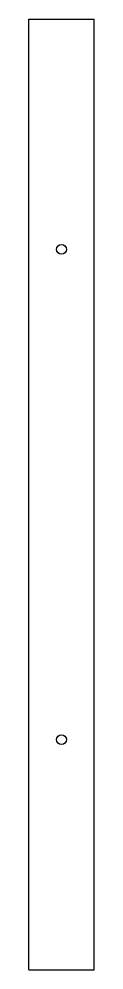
# Model space of a CAD drawing. Header units: millimetres. Extents: x -15 to 5, y -22 to 267.
import ezdxf

# ---------------------------------------------------------------- set-up
doc = ezdxf.new("R2010")
doc.units = ezdxf.units.MM

msp = doc.modelspace()

# ---------------------------------------------------------------- linework, layer by layer
at = {"color": 7, "linetype": 'Continuous'}
for p, q in [((-15.17, -22.09), (-15.17, 266.91)), ((-15.17, 266.91), (4.83, 266.91)), ((4.83, -22.09), (4.83, 266.91)), ((-15.17, -22.09), (4.83, -22.09))]:
    msp.add_line(p, q, dxfattribs=at)
for centre in [(-5.17, 196.91), (-5.17, 47.91)]:
    msp.add_circle(centre, 1.5, dxfattribs=at)

doc.saveas('drawing.dxf')
